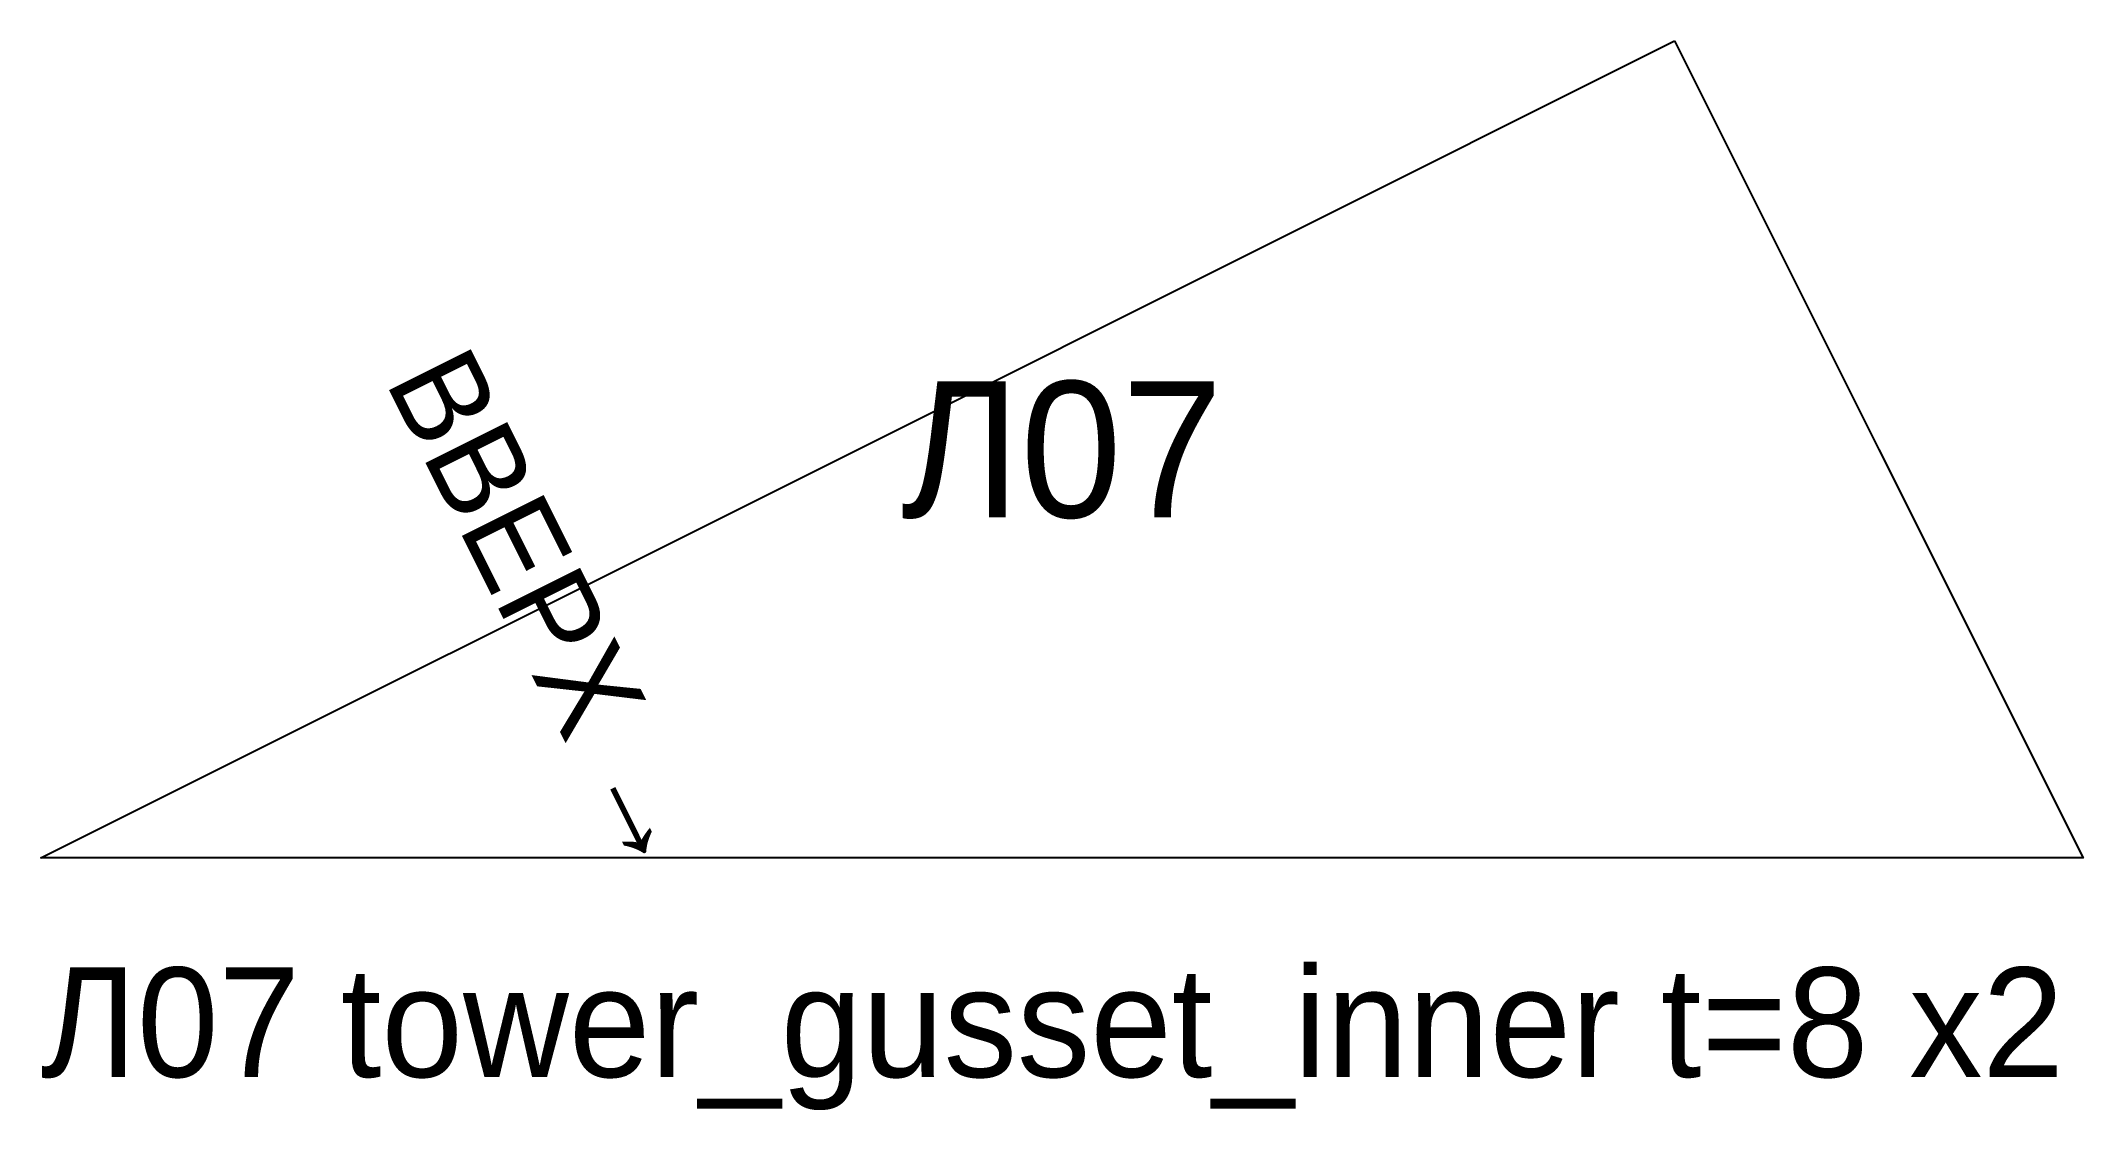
# Model space of a CAD drawing. Header units: millimetres. Extents: x 0 to 112, y -14 to 45.
import ezdxf
from ezdxf.enums import TextEntityAlignment as Align

# ---------------------------------------------------------------- set-up
doc = ezdxf.new("R2010")
doc.units = ezdxf.units.MM

msp = doc.modelspace()

# ---------------------------------------------------------------- linework, layer by layer
at = {"layer": 'CUT'}
msp.add_lwpolyline([(89.44, 44.72), (100.62, 22.36), (111.8, 0), (55.9, 0), (0, 0), (44.72, 22.36), (89.44, 44.72)], close=True, dxfattribs=at)

# ---------------------------------------------------------------- texts
at = {"layer": 'MARK'}
msp.add_text('ВВЕРХ →', height=5, rotation=-63.4349, dxfattribs=at).set_placement((27.95, 13.42), align=Align.MIDDLE_CENTER)
msp.add_text('Л07', height=7.454, dxfattribs=at).set_placement((55.9, 22.36), align=Align.MIDDLE_CENTER)
at = {"layer": 'TEXT'}
msp.add_text('Л07 tower_gusset_inner t=8 x2', height=6, dxfattribs=at).set_placement((0, -12))

doc.saveas('drawing.dxf')
